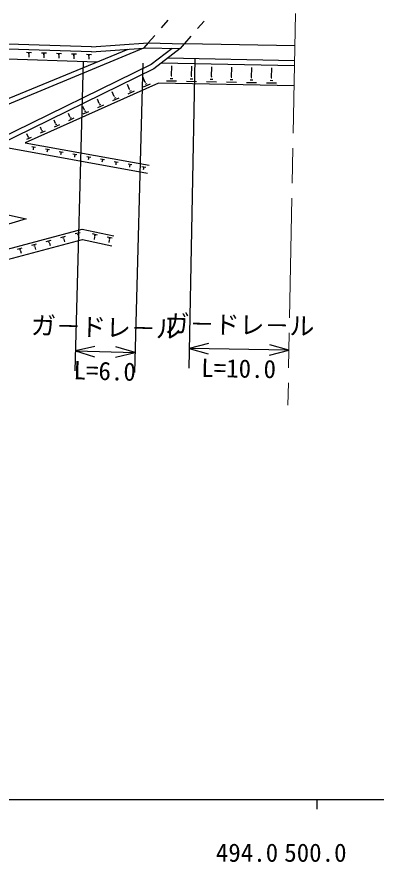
# Model space of a CAD drawing. Units: millimetres, scale not verified. Extents: x 40000 to 680000, y 20000 to 380000.
# Drawn here: x 537971 to 573917, y 198715 to 283371 of the extents above; entities that cross this region are included whole.
import ezdxf
from ezdxf.enums import TextEntityAlignment as Align

# ---------------------------------------------------------------- set-up
doc = ezdxf.new("R2010")
doc.units = ezdxf.units.MM
doc.header["$LTSCALE"] = 1000
doc.linetypes.add('CHAIN', pattern=[18.5, 12, -1.5, 3.5, -1.5])
for name, color, linetype, lineweight in [('M-BGD', 7, 'Continuous', 25), ('M-BMK', 2, 'CHAIN', 13), ('M-STR-STRC', 7, 'Continuous', 25), ('M-TTL-BAND', 7, 'Continuous', 25)]:
    doc.layers.add(name, color=color, linetype=linetype, lineweight=lineweight)
doc.styles.add('@ＭＳ ゴシック', font='')
doc.styles.add('ＭＳ ゴシック', font='')
doc.styles.get('@ＭＳ ゴシック').set_extended_font_data('@MS Gothic')
doc.styles.get('ＭＳ ゴシック').set_extended_font_data('MS Gothic')

msp = doc.modelspace()

# ---------------------------------------------------------------- linework, layer by layer
at = {"layer": 'M-BGD'}
for p, q in [((553076, 283030), (552418, 282276)), ((556705, 282959), (556047, 282205)), ((545452, 279870), (505453, 281153)), ((545443, 280371), (505460, 281653)), ((551761, 281523), (551103, 280770)), ((555389, 281452), (554732, 280699)), ((550629, 280227), (530098, 271733)), ((545443, 280371), (551095, 280760)), ((545452, 279870), (550629, 280227)), ((550629, 280227), (550666, 280269)), ((551095, 280760), (550666, 280269)), ((550666, 280269), (554294, 280198)), ((551095, 280760), (554724, 280690)), ((553497, 280213), (551419, 278606)), ((554724, 280690), (554294, 280198)), ((565796, 280473), (554724, 280690)), ((545998, 278852), (505440, 280153)), ((549060, 280119), (529243, 271921)), ((538928, 279829), (539428, 279813)), ((539112, 279698), (539237, 279694)), ((539155, 279572), (539186, 279571)), ((539170, 279571), (539162, 279322)), ((540427, 279781), (540927, 279765)), ((540611, 279650), (540736, 279646)), ((540654, 279524), (540685, 279523)), ((540669, 279523), (540661, 279274)), ((541927, 279733), (542426, 279717)), ((542110, 279602), (542235, 279598)), ((542153, 279476), (542184, 279475)), ((542169, 279475), (542161, 279225)), ((543426, 279685), (543926, 279669)), ((543609, 279554), (543734, 279550)), ((543652, 279428), (543683, 279427)), ((543668, 279427), (543660, 279177)), ((544925, 279637), (545425, 279621)), ((545109, 279506), (545234, 279502)), ((545151, 279380), (545183, 279379)), ((545167, 279379), (545159, 279129)), ((554294, 280198), (551685, 278179)), ((551419, 278606), (535124, 270628)), ((565756, 278473), (552403, 278735)), ((565766, 278973), (553033, 279222)), ((551685, 278179), (535953, 270477)), ((553452, 277464), (553471, 278464)), ((555451, 277425), (555471, 278424)), ((557451, 277386), (557471, 278385)), ((559451, 277346), (559470, 278346)), ((561450, 277307), (561470, 278307)), ((563450, 277268), (563469, 278268)), ((550807, 276813), (550565, 277353)), ((552942, 276974), (553942, 276954)), ((553322, 277216), (553572, 277211)), ((553421, 277464), (553483, 277463)), ((554942, 276935), (555942, 276915)), ((555322, 277177), (555572, 277172)), ((555420, 277425), (555483, 277424)), ((556941, 276895), (557941, 276876)), ((557321, 277138), (557571, 277133)), ((557420, 277386), (557482, 277385)), ((558941, 276856), (559941, 276837)), ((559321, 277099), (559571, 277094)), ((559419, 277347), (559482, 277346)), ((561320, 277060), (561570, 277055)), ((561419, 277308), (561482, 277307)), ((563320, 277021), (563570, 277016)), ((563419, 277269), (563481, 277268)), ((552155, 276739), (538812, 270770)), ((549248, 276099), (549024, 276598)), ((549268, 276108), (549227, 276090)), ((551293, 276627), (550621, 276327)), ((550828, 276822), (550786, 276803)), ((550966, 276682), (550798, 276607)), ((565717, 276474), (552155, 276739)), ((560941, 276817), (561940, 276798)), ((562940, 276778), (563940, 276759)), ((547715, 275397), (547510, 275857)), ((548162, 275227), (547545, 274950)), ((547734, 275406), (547696, 275389)), ((547861, 275278), (547707, 275208)), ((549714, 275921), (549069, 275633)), ((549400, 275974), (549239, 275902)), ((544729, 274030), (544558, 274412)), ((546209, 274708), (546021, 275128)), ((546637, 274544), (546046, 274280)), ((546228, 274716), (546191, 274700)), ((546349, 274593), (546201, 274527)), ((543274, 273364), (543120, 273708)), ((545138, 273874), (544573, 273621)), ((544747, 274038), (544711, 274022)), ((544863, 273920), (544722, 273857)), ((541844, 272709), (541707, 273016)), ((541860, 272717), (541828, 272702)), ((541966, 272609), (541838, 272552)), ((543665, 273215), (543125, 272973)), ((543291, 273372), (543257, 273356)), ((543402, 273259), (543267, 273199)), ((540794, 271930), (540304, 271711)), ((540439, 272066), (540318, 272336)), ((540454, 272073), (540424, 272059)), ((540555, 271971), (540433, 271916)), ((542217, 272567), (541702, 272337)), ((539395, 271305), (538929, 271096)), ((539058, 271434), (538953, 271668)), ((539073, 271440), (539043, 271427)), ((539168, 271343), (539052, 271291)), ((535124, 270628), (551054, 267727)), ((538812, 270770), (551197, 268514)), ((539450, 270399), (539844, 270328)), ((539580, 270274), (539678, 270256)), ((539611, 270167), (539593, 270068)), ((539599, 270169), (539623, 270165)), ((540828, 270149), (541221, 270077)), ((540957, 270023), (541056, 270005)), ((540988, 269916), (540971, 269818)), ((540976, 269918), (541001, 269914)), ((542205, 269898), (542598, 269826)), ((542335, 269772), (542433, 269755)), ((542366, 269665), (542348, 269567)), ((542354, 269667), (542378, 269663)), ((543582, 269647), (543976, 269575)), ((543712, 269522), (543810, 269504)), ((543743, 269414), (543725, 269316)), ((543731, 269417), (543755, 269412)), ((544960, 269396), (545353, 269324)), ((545089, 269271), (545188, 269253)), ((545121, 269163), (545103, 269065)), ((545108, 269166), (545133, 269161)), ((546337, 269145), (546730, 269074)), ((546467, 269020), (546565, 269002)), ((546498, 268913), (546480, 268814)), ((546486, 268915), (546510, 268910)), ((547714, 268894), (548108, 268823)), ((547844, 268769), (547942, 268751)), ((547875, 268662), (547857, 268563)), ((547863, 268664), (547888, 268660)), ((549092, 268644), (549485, 268572)), ((549221, 268518), (549320, 268500)), ((549253, 268411), (549235, 268313)), ((549240, 268413), (549265, 268409)), ((550469, 268393), (550862, 268321)), ((550599, 268267), (550697, 268249)), ((550630, 268160), (550612, 268062)), ((550618, 268162), (550642, 268158)), ((525742, 266035), (538903, 263143)), ((538903, 263143), (523391, 258535)), ((524143, 256672), (544507, 262108)), ((543810, 261663), (544293, 261792)), ((544023, 261591), (544144, 261623)), ((544507, 262108), (547671, 261430)), ((546037, 261524), (545548, 261629)), ((524507, 255734), (544533, 261080)), ((540911, 260889), (541395, 261018)), ((541125, 260817), (541246, 260849)), ((542361, 261276), (542844, 261405)), ((542574, 261204), (542695, 261236)), ((542652, 261095), (542682, 261103)), ((542667, 261099), (542731, 260857)), ((544101, 261482), (544131, 261490)), ((544116, 261486), (544180, 261244)), ((544533, 261080), (547461, 260452)), ((545740, 261332), (545687, 261088)), ((545827, 261441), (545705, 261468)), ((545755, 261329), (545724, 261336)), ((547503, 261210), (547014, 261315)), ((547206, 261018), (547154, 260774)), ((547294, 261127), (547172, 261153)), ((547222, 261015), (547191, 261021)), ((538013, 260116), (538496, 260244)), ((538226, 260043), (538347, 260075)), ((538304, 259934), (538334, 259942)), ((538319, 259938), (538383, 259697)), ((539462, 260502), (539945, 260631)), ((539676, 260430), (539796, 260462)), ((539753, 260321), (539783, 260329)), ((539768, 260325), (539833, 260084)), ((541202, 260708), (541233, 260716)), ((541217, 260712), (541282, 260471))]:
    msp.add_line(p, q, dxfattribs=at)
at = {"layer": 'M-BMK'}
msp.add_line((565859, 283722), (565092, 244480), dxfattribs=at)
at = {"layer": 'M-STR-STRC'}
for p, q in [((544611, 278897), (543767, 247908)), ((550589, 278734), (549744, 247745)), ((555768, 279169), (555162, 248175)), ((557143, 250654), (555201, 250174)), ((545766, 250372), (543821, 249908)), ((543821, 249908), (549799, 249745)), ((543821, 249908), (545738, 249337)), ((547853, 249280), (549799, 249745)), ((549799, 249745), (547882, 250315)), ((565199, 249979), (555201, 250174)), ((555201, 250174), (557123, 249619)), ((563258, 249499), (565199, 249979)), ((565199, 249979), (563278, 250534))]:
    msp.add_line(p, q, dxfattribs=at)
at = {"layer": 'M-TTL-BAND'}
for p, q in [((40000, 205000), (579000, 205000)), ((568000, 205000), (568000, 204000))]:
    msp.add_line(p, q, dxfattribs=at)

# ---------------------------------------------------------------- texts
at = {"layer": 'M-STR-STRC', "style": 'ＭＳ ゴシック'}
for rotation, p in [(358.439, (546837, 250826)), (358.88, (560220, 251076))]:
    msp.add_text('ガ－ドレ－ル', height=1833, rotation=rotation, dxfattribs=at).set_placement(p, align=Align.BOTTOM_CENTER)
at = {"layer": 'M-STR-STRC', "style": '@ＭＳ ゴシック'}
for s, rotation, p in [('L=6.0', 358.439, (546783, 248826)), ('L=10.0', 358.88, (560181, 249077))]:
    msp.add_text(s, height=1833, rotation=rotation, dxfattribs=at).set_placement(p, align=Align.TOP_CENTER)
at = {"layer": 'M-TTL-BAND', "style": 'ＭＳ ゴシック'}
for s, p in [('494.0', (561000, 198195)), ('500.0', (567844, 198195))]:
    msp.add_text(s, height=1833, dxfattribs=at).set_placement(p, align=Align.BOTTOM_CENTER)

doc.saveas('drawing.dxf')
